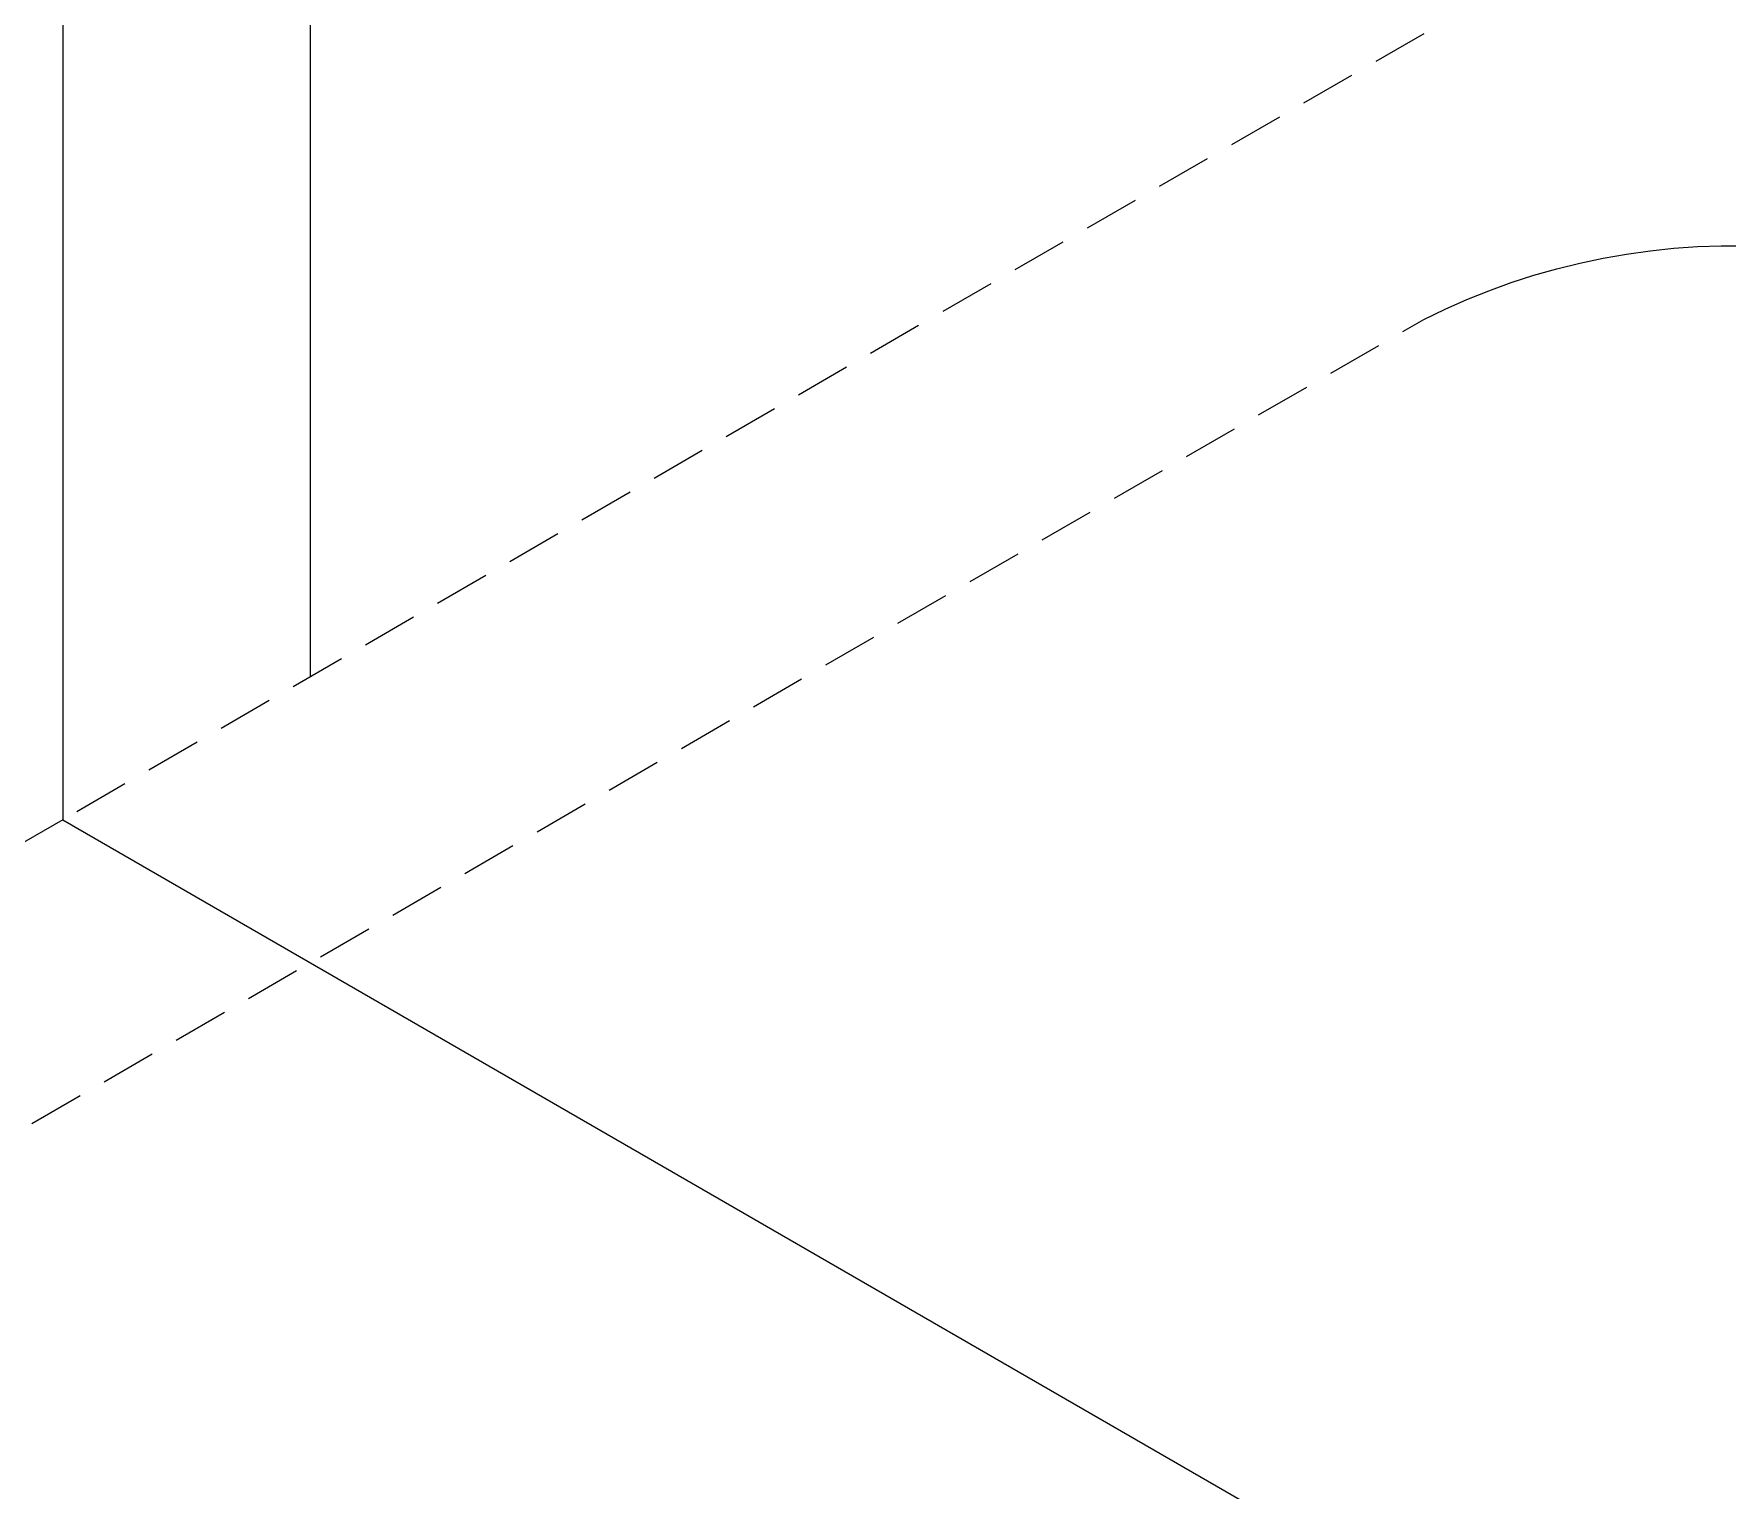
# Model space of a CAD drawing. Header units: millimetres. Extents: x -111 to 4919, y -143 to 3304.
# Drawn here: x 2768.34 to 2807.05, y 1556.96 to 1590.25 of the extents above; entities that cross this region are included whole.
import ezdxf

# ---------------------------------------------------------------- set-up
doc = ezdxf.new("R2010")
doc.units = ezdxf.units.MM
doc.linetypes.add('HIDDEN', pattern=[1.905, 1.27, -0.635])
doc.layers.add('ZANO_R', color=7, linetype='Continuous', lineweight=0)
doc.layers.add('ZANO_R_przerywana', color=7, linetype='HIDDEN', lineweight=0)

msp = doc.modelspace()

# ---------------------------------------------------------------- linework, layer by layer
at = {"layer": 'ZANO_R'}
for p, q in [((2769.006, 1893.985), (2769.006, 1572.285)), ((2774.663, 1575.551), (2774.663, 1872.756)), ((2769.006, 1572.285), (2743.551, 1557.588)), ((2769.006, 1572.285), (3087.204, 1388.573))]:
    msp.add_line(p, q, dxfattribs=at)
at = {"layer": 'ZANO_R_przerywana'}
for p, q in [((2800.119, 1590.248), (2769.006, 1572.285)), ((2804.754, 1585.216), (2805.292, 1585.292)), ((2805.292, 1585.292), (2805.833, 1585.348)), ((2805.833, 1585.348), (2806.375, 1585.386)), ((2806.375, 1585.386), (2806.918, 1585.405)), ((2806.918, 1585.405), (2807.462, 1585.405)), ((2802.637, 1584.729), (2803.16, 1584.879)), ((2803.16, 1584.879), (2803.687, 1585.01)), ((2803.687, 1585.01), (2804.219, 1585.122)), ((2804.219, 1585.122), (2804.754, 1585.216)), ((2801.609, 1584.377), (2802.12, 1584.562)), ((2802.12, 1584.562), (2802.637, 1584.729)), ((2800.608, 1583.954), (2801.105, 1584.174)), ((2801.105, 1584.174), (2801.609, 1584.377)), ((2800.119, 1583.716), (2800.608, 1583.954)), ((2743.551, 1551.056), (2800.119, 1583.716))]:
    msp.add_line(p, q, dxfattribs=at)

doc.saveas('drawing.dxf')
